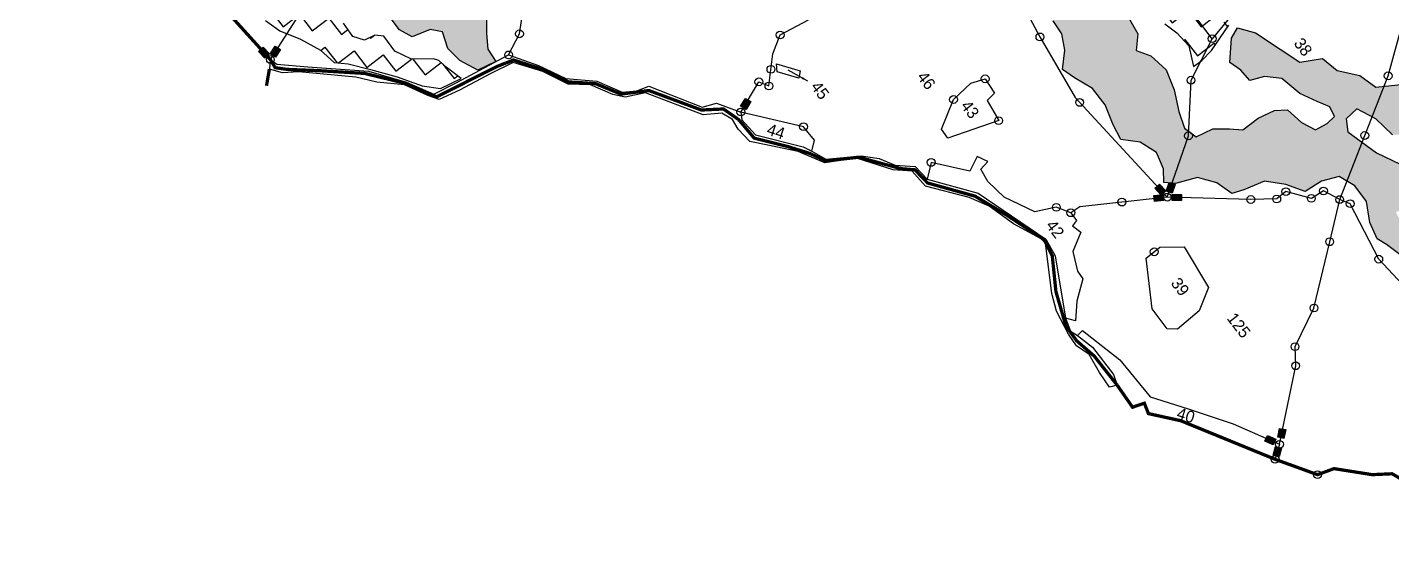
# Model space of a CAD drawing. Header units: metres. Extents: x 301302 to 305413, y 1949275 to 1952168.
# Drawn here: x 301410 to 303532, y 1949897 to 1950699 of the extents above; entities that cross this region are included whole.
import ezdxf

# ---------------------------------------------------------------- set-up
doc = ezdxf.new("R2010")
doc.units = ezdxf.units.M
doc.header["$MEASUREMENT"] = 0
doc.linetypes.add('DASHDOT', pattern=[1, 0.5, -0.25, 0, -0.25])
doc.linetypes.add('DIVIDE', pattern=[1.25, 0.5, -0.25, 0, -0.25, 0, -0.25])
for name, color, linetype in [('OFF', 1, 'Continuous'), ('POLY_HATCH', 12, 'Continuous'), ('POLY_PARCEL', 6, 'Continuous'), ('POLY_WATER', 4, 'Continuous'), ('SYM_ARROW', 1, 'Continuous'), ('SYM_STONE', 1, 'Continuous'), ('TEXT_PARCEL', 7, 'Continuous'), ('V_BOUND_LINE', 7, 'Continuous'), ('V_BOUND_STREAM_LINE', 7, 'DASHDOT'), ('V_DIVIDE_LINE', 7, 'DIVIDE')]:
    doc.layers.add(name, color=color, linetype=linetype)
doc.styles.get("Standard").update_dxf_attribs({"font": 'arial.ttf'})
doc.styles.add('TEXT_MAP', font='')
doc.styles.get('TEXT_MAP').set_extended_font_data('Kruti Dev 050')
doc.dimstyles.get("Standard").update_dxf_attribs({"dimtxt": 0.18, "dimasz": 0.18, "dimexe": 0.18, "dimexo": 0.0625, "dimgap": 0.09, "dimtad": 0, "dimtih": 1, "dimtoh": 1, "dimdec": 4, "dimzin": 0, "dimdsep": 46, "dimtxsty": 'Standard', "dimcen": 0.09, "dimadec": 0, "dimazin": 0, "dimtfac": 1, "dimtdec": 4, "dimtofl": 0, "dimtmove": 0, "dimatfit": 3, "dimfxl": 1, "dimtolj": 1, "dimtzin": 0, "dimarcsym": 0})
pattern_1 = [(307.6682, (300771.237, 1951408.114), (45.29126, -5.8275), [32.28976, -32.28976]), (37.6682, (300790.97, 1951382.555), (5.8275, 45.29126), [32.28976, -32.28976])]

# ---------------------------------------------------------------- blocks, each defined once
blk = doc.blocks.new('STONE')
blk.add_circle((0, 0), 0.851)
blk = doc.blocks.new('STONESQUAREFILLED')
blk.add_hatch(color=256).paths.add_polyline_path([(0.7, -0.48), (0.7, 0.48), (-0.7, 0.48), (-0.7, -0.48)])
blk.add_lwpolyline([(-0.7, 0.48), (0.7, 0.48), (0.7, -0.48), (-0.7, -0.48)], close=True)
blk = doc.blocks.new('TEXTARROW')
blk.add_leader([(0.04, -0.01), (8.68, -0.01)], dimstyle='Standard', override={"dimtxt": 2.5, "dimasz": 2.5, "dimexe": 1.25, "dimexo": 0.625, "dimgap": 0.625, "dimtad": 1, "dimtih": 0, "dimtoh": 0, "dimzin": 8, "dimcen": 2.5, "dimtofl": 1})

msp = doc.modelspace()

# ---------------------------------------------------------------- hatches: boundary and pattern name
at = {"layer": 'POLY_HATCH'}
h = msp.add_hatch(dxfattribs=at)
h.set_pattern_fill('ZIGZAG', color=256, scale=10.170004, angle=-52.3318, style=0)
h.set_pattern_definition(pattern_1)
h.paths.add_polyline_path([(302496.6, 1951060.1), (302520.9, 1951032.5), (302537.6, 1951003.8), (302564.3, 1950999.7), (302593.9, 1951002.6), (302618.2, 1950990.7), (302637.8, 1950963), (302657.9, 1950961.1), (302687.5, 1950968.8), (302708.9, 1950960.6), (302726.9, 1950942.6), (302738.6, 1950948.6), (302762.4, 1950970), (302791.9, 1950982.5), (302817.5, 1950970.3), (302837.6, 1950962.3), (302855.5, 1950969.5), (302879.2, 1950984.8), (302907.4, 1950992.7), (302931.2, 1950976.7), (302951.4, 1950954.4), (302978.4, 1950957.7), (303001.2, 1950944.6), (303019.6, 1950918.4), (303037.3, 1950897.7), (303058.7, 1950889.5), (303079.6, 1950877.3), (303087.4, 1950858.6), (303090, 1950831.1), (303089.5, 1950816.9), (303104.2, 1950809.5), (303123.4, 1950794.8), (303143.3, 1950769.8), (303153.5, 1950743.3), (303159, 1950701.1), (303179, 1950704), (303197.7, 1950690), (303216.2, 1950670), (303223.6, 1950637.7), (303236.3, 1950647), (303251.3, 1950662.7), (303278.1, 1950702.2), (303247, 1950721.9), (303221.3, 1950742.6), (303211.2, 1950785.5), (303186.6, 1950815.4), (303163.6, 1950839.2), (303161.2, 1950878.9), (303144.3, 1950905.4), (303113.5, 1950927.3), (303085.7, 1950949.4), (303059.5, 1950980), (303022.6, 1950995.2), (302990.3, 1951013.9), (302967.1, 1951040.6), (302937.7, 1951055.4), (302902.1, 1951057.1), (302867.2, 1951056.4), (302836.6, 1951066.1), (302807.9, 1951072.2), (302774.7, 1951061.4), (302742.4, 1951030.9), (302707.6, 1951030.1), (302674.4, 1951037.9), (302646.3, 1951057.8), (302612.7, 1951067.3), (302584.4, 1951067.5), (302571.8, 1951081.9), (302545.6, 1951099.1), (302511.9, 1951098.3), (302481.9, 1951090), (302486.8, 1951109.6), (302524.2, 1951121.6), (302555.8, 1951133.1), (302560.9, 1951151), (302551.2, 1951178.9), (302532.6, 1951201), (302510.4, 1951203.9), (302494.4, 1951214.6), (302492, 1951231.7), (302476.1, 1951266.2), (302449.4, 1951297.4), (302425.6, 1951319.6), (302417.1, 1951352.6), (302392.1, 1951383), (302365.4, 1951400.9), (302345, 1951413.4), (302333.9, 1951439.2), (302313.1, 1951466.8), (302290.6, 1951476.6), (302254.3, 1951468.6), (302222.6, 1951451.8), (302200.2, 1951466.9), (302179, 1951491), (302146.2, 1951493), (302126.1, 1951517), (302104.8, 1951536), (302076.3, 1951548.3), (302050.5, 1951573.1), (302069.4, 1951589.2), (302068.9, 1951603.7), (302050.9, 1951634.4), (302023.4, 1951650.7), (301991.1, 1951656), (301979.9, 1951685.9), (301956.9, 1951723), (301920.2, 1951744.5), (301884.1, 1951742.8), (301847.7, 1951729.6), (301812.8, 1951719.6), (301775.2, 1951723.9), (301743.9, 1951714.6), (301711.1, 1951694), (301671.6, 1951692.7), (301646.3, 1951685), (301607.9, 1951651.7), (301561.2, 1951598.7), (301518.4, 1951540.6), (301479.6, 1951486.5), (301477.2, 1951449.2), (301483.3, 1951415.4), (301471.3, 1951385.1), (301471.3, 1951353.8), (301451.7, 1951322.8), (301435.6, 1951278), (301429.3, 1951237.7), (301414, 1951199.7), (301410.3, 1951166.6), (301429.9, 1951129.9), (301452.4, 1951106.7), (301468.8, 1951094.2), (301461.5, 1951064.4), (301468.2, 1951031.1), (301489.2, 1951004.7), (301513.6, 1950983), (301525.8, 1950951.9), (301547.3, 1950920.8), (301571, 1950902.6), (301589.5, 1950888.7), (301605.3, 1950854.2), (301629.8, 1950832.5), (301651.7, 1950814), (301666.5, 1950789), (301690.5, 1950759.8), (301717.6, 1950754.6), (301738.7, 1950742.6), (301756.8, 1950717.1), (301780.7, 1950709.3), (301803, 1950693.2), (301834.9, 1950680.3), (301866.3, 1950663), (301887.6, 1950644), (301909.3, 1950641.8), (301944.1, 1950633.2), (301985.4, 1950621.5), (302024.2, 1950607.8), (302052.6, 1950603.6), (302084.7, 1950619.3), (302061.7, 1950637), (302050.1, 1950647.3), (302041.6, 1950649.8), (302007.6, 1950649.4), (301981.9, 1950661.6), (301964.5, 1950684.9), (301950.5, 1950686.7), (301934.5, 1950678.6), (301916.2, 1950684.4), (301901.9, 1950705.3), (301885, 1950717), (301862.4, 1950720.6), (301848.5, 1950734.6), (301842.3, 1950760.5), (301834.6, 1950763.6), (301819.5, 1950757.4), (301796.8, 1950761), (301779.5, 1950779.5), (301762.4, 1950779), (301737.5, 1950780.9), (301723.4, 1950798.4), (301710.5, 1950829.9), (301695.5, 1950845.5), (301672, 1950853.3), (301660.4, 1950873.8), (301657.6, 1950910.9), (301644.2, 1950922.8), (301621.6, 1950926.4), (301601.9, 1950937.1), (301585.4, 1950962.4), (301575.8, 1950999), (301555.5, 1951010.4), (301540.4, 1951030.7), (301531.3, 1951060.5), (301536.1, 1951081.6), (301567.3, 1951102.7), (301567.4, 1951119), (301545.6, 1951124.6), (301520.8, 1951137.3), (301507.7, 1951162.8), (301511.6, 1951188.1), (301527.4, 1951210.6), (301520.1, 1951222.4), (301506.3, 1951236.4), (301498.2, 1951258.5), (301503.5, 1951278.9), (301524.8, 1951291.1), (301546.2, 1951298.6), (301543.1, 1951306.4), (301523.6, 1951318.5), (301520.1, 1951339.3), (301531.5, 1951364.4), (301552.1, 1951397.7), (301547.2, 1951412.7), (301532.2, 1951428.2), (301527.3, 1951454), (301540.3, 1951470.7), (301556.8, 1951482.8), (301557.7, 1951505.8), (301564.7, 1951533.5), (301587.8, 1951549.5), (301617.9, 1951556.5), (301617.5, 1951568.8), (301620, 1951588.2), (301637.4, 1951613.1), (301666.6, 1951633.8), (301697.8, 1951633.2), (301708.8, 1951639.9), (301728.7, 1951657.1), (301755, 1951665.9), (301777.1, 1951658.3), (301801, 1951637.5), (301810.5, 1951643.1), (301832.5, 1951660.6), (301861.9, 1951667), (301883.9, 1951653.3), (301913, 1951625.8), (301925.3, 1951610.6), (301950.8, 1951608), (301973.4, 1951598.2), (301985.9, 1951573.5), (301988.5, 1951541.2), (302011.5, 1951529.4), (302030, 1951509.3), (302047, 1951499), (302063.2, 1951492.8), (302069.7, 1951474.3), (302082.1, 1951454.3), (302095.8, 1951449.8), (302117, 1951455.9), (302138.3, 1951447.7), (302159.9, 1951425.2), (302183.3, 1951411.3), (302209.1, 1951416.2), (302235.3, 1951414.1), (302254.8, 1951396), (302272.7, 1951371.9), (302287.3, 1951358.4), (302311, 1951362.9), (302331.7, 1951349.3), (302353.3, 1951326.8), (302370.2, 1951288.6), (302393.1, 1951276.8), (302420, 1951258.3), (302431.5, 1951236.5), (302431.7, 1951211.9), (302432.9, 1951189.4), (302451.5, 1951180.2), (302464.4, 1951164.2), (302467.7, 1951148.1), (302461.1, 1951127.9), (302434.7, 1951097.3), (302443.6, 1951086.7), (302468.8, 1951076.6)])
h = msp.add_hatch(dxfattribs=at)
h.set_pattern_fill('ZIGZAG', color=256, scale=10.170004, angle=-52.3318, style=0)
h.set_pattern_definition(pattern_1)
h.paths.add_polyline_path([(302110.7, 1950632.1), (302082.7, 1950647.2), (302064.1, 1950665.9), (302055.8, 1950691.5), (302036.6, 1950695.3), (302008.6, 1950684), (301988.9, 1950694.7), (301969.7, 1950720.3), (301956, 1950740.4), (301942.7, 1950742.8), (301915, 1950728), (301887.7, 1950737.7), (301863.8, 1950758.4), (301846, 1950783.9), (301826.3, 1950794.6), (301797.6, 1950793.5), (301765.7, 1950804.4), (301733.1, 1950825.7), (301710.5, 1950861.9), (301695.4, 1950897.8), (301694.1, 1950925.2), (301693.2, 1950944.4), (301680.2, 1950949.4), (301656.2, 1950947.1), (301632.8, 1950950.1), (301610.7, 1950979.5), (301594.6, 1951018.3), (301583.8, 1951061.2), (301577.8, 1951099.3), (301591.6, 1951122.7), (301606.4, 1951137.1), (301602.4, 1951153.9), (301589.8, 1951166.5), (301573, 1951195.1), (301559.4, 1951221.4), (301561, 1951249.7), (301579.3, 1951281.4), (301593, 1951303.4), (301594.5, 1951314.8), (301576.8, 1951330.6), (301566, 1951357.9), (301571.9, 1951393.1), (301588.3, 1951425.7), (301587.5, 1951461.8), (301593.6, 1951493.7), (301606.2, 1951523.3), (301620.6, 1951539.8), (301640.2, 1951533.9), (301662.5, 1951516.7), (301678.4, 1951514), (301677.7, 1951529.7), (301670.4, 1951552.4), (301671.1, 1951578.8), (301690.8, 1951605.5), (301730.9, 1951621.4), (301770.7, 1951619), (301797.7, 1951611.4), (301813, 1951598.6), (301808.4, 1951578.8), (301810.7, 1951559.4), (301801, 1951536.9), (301799.2, 1951522.8), (301814.4, 1951519.5), (301830.9, 1951547.3), (301853.4, 1951590.6), (301890, 1951604.9), (301923.7, 1951597.9), (301955.7, 1951571.3), (301975.5, 1951535.4), (301982, 1951501.3), (302015.7, 1951488.1), (302048.6, 1951463.4), (302071.5, 1951429.9), (302081.3, 1951400.7), (302106.6, 1951401.5), (302139.4, 1951392.5), (302170.4, 1951364), (302190.9, 1951369.5), (302224.3, 1951359.8), (302248.7, 1951338.3), (302259.9, 1951313.7), (302294.9, 1951311.2), (302328, 1951298.8), (302352.7, 1951269.1), (302362.9, 1951231.7), (302362.6, 1951208), (302343.7, 1951203.6), (302343.9, 1951190), (302375.7, 1951177.7), (302395.5, 1951157.5), (302395.9, 1951123.4), (302388.1, 1951093.9), (302373.2, 1951084.2), (302352.6, 1951093), (302343.4, 1951079.2), (302359.2, 1951059.5), (302364.7, 1951039.1), (302364.9, 1951019.3), (302376.8, 1951011), (302397.2, 1950990), (302415.2, 1950976.8), (302446.3, 1950980.9), (302476.1, 1950974.4), (302505.5, 1950954.3), (302528.2, 1950945.9), (302562.8, 1950956.4), (302596.1, 1950945.3), (302622.7, 1950919.4), (302639.5, 1950896.8), (302639.5, 1950880.5), (302617.1, 1950860.3), (302616.9, 1950842.6), (302635.8, 1950836.1), (302656.8, 1950830), (302676.6, 1950809.7), (302703, 1950813.8), (302724.9, 1950831.4), (302748.1, 1950842.6), (302773.5, 1950849.6), (302790.7, 1950867.1), (302794.2, 1950905.4), (302825.5, 1950926.5), (302858.7, 1950931), (302892.4, 1950917.8), (302918.2, 1950902.2), (302932.9, 1950884), (302969.9, 1950891.5), (303001.4, 1950893.5), (303030.2, 1950874.2), (303050.5, 1950847.1), (303061.4, 1950815.1), (303057.5, 1950789.7), (303068.9, 1950772.6), (303095.5, 1950757.6), (303118.1, 1950721.4), (303136.9, 1950688.4), (303134.3, 1950662.9), (303157.1, 1950654.5), (303180.8, 1950632.4), (303193.1, 1950601.5), (303200.4, 1950568), (303209.2, 1950541.7), (303227.3, 1950528.5), (303253.3, 1950540.7), (303279.2, 1950540.8), (303300.1, 1950539.4), (303324.1, 1950557.4), (303349.4, 1950569.1), (303369.3, 1950570.6), (303391.2, 1950550.8), (303412.9, 1950539.1), (303431.1, 1950549), (303442.7, 1950559.8), (303435.1, 1950575), (303415.8, 1950583.6), (303388.9, 1950596), (303360.6, 1950619.3), (303333.8, 1950622.1), (303311.2, 1950616.2), (303297, 1950632.3), (303280.1, 1950644), (303282.3, 1950681.8), (303291.9, 1950698.1), (303319.9, 1950689.9), (303358.3, 1950664.6), (303388.8, 1950644.5), (303423.7, 1950650.4), (303446.8, 1950631.8), (303482.2, 1950623.7), (303507.1, 1950605.4), (303551.1, 1950610.2), (303579.4, 1950587.4), (303613.5, 1950563.9), (303649.5, 1950537.8), (303664.4, 1950500.6), (303698.4, 1950494.4), (303717.2, 1950469.4), (303728, 1950436.2), (303747.2, 1950405.3), (303767.6, 1950366.2), (303798, 1950336.8), (303820.9, 1950298.5), (303833.5, 1950274.9), (303835.1, 1950237.6), (303849.8, 1950216.6), (303885.8, 1950217.2), (303900.7, 1950198.5), (303888.2, 1950168.8), (303872.8, 1950165.6), (303866.6, 1950180.9), (303853.9, 1950194.1), (303832, 1950204.4), (303823.3, 1950231), (303808.4, 1950264.2), (303781.2, 1950286.9), (303762.1, 1950318.9), (303734.2, 1950345), (303707.4, 1950384.4), (303673.9, 1950416.5), (303655.8, 1950415.4), (303642.4, 1950437.4), (303621.6, 1950455.7), (303598.1, 1950461.7), (303594.5, 1950488.2), (303578.3, 1950515.2), (303554.4, 1950532.1), (303532.9, 1950531.5), (303507.1, 1950556.2), (303477.3, 1950571.7), (303460.9, 1950556.4), (303463.5, 1950536.4), (303507.9, 1950503.4), (303544.5, 1950486), (303567.3, 1950442.5), (303562, 1950419.4), (303537.8, 1950411.5), (303550.4, 1950387.9), (303584.3, 1950389.9), (303616.3, 1950378.2), (303630.4, 1950356.7), (303642, 1950321.1), (303675.9, 1950300.5), (303700.5, 1950266.6), (303714.2, 1950224.3), (303746.9, 1950209.1), (303770.4, 1950175.4), (303788, 1950132), (303816.9, 1950136.3), (303845.9, 1950118.1), (303856.5, 1950087.8), (303839.4, 1950068), (303835.7, 1950043), (303853.6, 1950029.7), (303880.2, 1950029.1), (303892.9, 1950010.7), (303901.3, 1949976.6), (303906.6, 1949950.5), (303912.1, 1949957.3), (303914.8, 1949978.3), (303924.2, 1950006.7), (303945.7, 1950020.7), (303973.3, 1950028.1), (303996.7, 1950021), (304021, 1950039.3), (304050.3, 1950051.2), (304077.5, 1950073.7), (304109.6, 1950084.6), (304136.9, 1950076.4), (304151.9, 1950093.6), (304163.5, 1950116.4), (304199.4, 1950117), (304223.2, 1950117.4), (304244.2, 1950109.5), (304269.7, 1950118.3), (304304.5, 1950141.6), (304336.6, 1950157.7), (304346, 1950154.2), (304354.6, 1950130.5), (304341.2, 1950129.9), (304320.3, 1950133.8), (304295.8, 1950123.6), (304286, 1950110.4), (304267.3, 1950104.7), (304241.8, 1950099.9), (304214.6, 1950090.7), (304193.2, 1950068.6), (304194, 1950047.1), (304195.2, 1950020.8), (304191.7, 1950002.2), (304183.7, 1949998.6), (304172.3, 1950008.8), (304153.1, 1950013), (304126.3, 1950011.2), (304096.6, 1950023.7), (304070, 1950019.1), (304039.4, 1950006.2), (304002.3, 1949983.3), (303973, 1949980.7), (303940.1, 1949977.4), (303925.7, 1949972.9), (303917.9, 1949953), (303909.7, 1949943.1), (303896, 1949953.6), (303860, 1949979.6), (303814.5, 1950017.9), (303797.4, 1950060.7), (303769.9, 1950094.4), (303732.8, 1950112.5), (303717.1, 1950148.1), (303690.1, 1950181.1), (303653.1, 1950195.1), (303635.3, 1950232.2), (303606, 1950261.5), (303570.7, 1950284), (303560.1, 1950314.3), (303548.1, 1950342.5), (303523.2, 1950360.7), (303508.7, 1950369.6), (303497.5, 1950395.3), (303492.4, 1950427.8), (303474.1, 1950452.2), (303450, 1950466.9), (303422.4, 1950459.5), (303397.2, 1950443.6), (303366.8, 1950454.5), (303333.8, 1950459.3), (303301.4, 1950446.2), (303282.8, 1950440.5), (303259.4, 1950456.8), (303229.8, 1950465.3), (303195.6, 1950455.8), (303177.3, 1950457.6), (303177, 1950478.5), (303165.9, 1950504.2), (303140.7, 1950520.2), (303110.5, 1950524.1), (303098.4, 1950547.1), (303086.2, 1950578.2), (303066.3, 1950603.4), (303038.3, 1950620.3), (303019.7, 1950633.1), (303023.6, 1950663.3), (303018.7, 1950688.8), (303005, 1950708.6), (302973, 1950725.4), (302967.8, 1950747.5), (302964.8, 1950778.6), (302947.9, 1950805.1), (302927.5, 1950821.6), (302897.4, 1950817.4), (302865.9, 1950824.4), (302839.6, 1950813.9), (302811.8, 1950790.9), (302783, 1950787.6), (302751.1, 1950777.9), (302727.7, 1950762.4), (302724.9, 1950736.1), (302715.3, 1950733.3), (302697.4, 1950742.5), (302668.3, 1950746.3), (302640.5, 1950723.3), (302625.4, 1950718.3), (302618, 1950741.8), (302610.8, 1950771.7), (302587.6, 1950794.4), (302562.4, 1950795.9), (302539.7, 1950804.6), (302526.6, 1950828.9), (302504.8, 1950848.5), (302475.9, 1950857.4), (302450.1, 1950859.6), (302433, 1950889), (302405, 1950910), (302381.1, 1950917.8), (302356.7, 1950916.9), (302344.6, 1950939.8), (302327.9, 1950963.4), (302301.5, 1950978.4), (302278.4, 1950983.7), (302267.8, 1951008.8), (302268.4, 1951036.5), (302284.1, 1951055.4), (302291.8, 1951083.3), (302284.8, 1951101), (302293.3, 1951122.5), (302299.2, 1951150.1), (302287, 1951173.1), (302278.9, 1951200.2), (302268.2, 1951229.4), (302251.2, 1951254.7), (302232.5, 1951249), (302211.4, 1951233.3), (302198.8, 1951234.3), (302190.9, 1951254.4), (302177.6, 1951281.6), (302157.2, 1951294.1), (302132.7, 1951292.1), (302110.9, 1951294.3), (302097.3, 1951314), (302074.7, 1951327.9), (302044.1, 1951328.4), (302005.9, 1951324.1), (301997.1, 1951336.2), (301991.9, 1951359.5), (301977.4, 1951390.9), (301948.9, 1951416.6), (301934.3, 1951416.1), (301918.9, 1951431.4), (301899.7, 1951439.7), (301877.7, 1951430.4), (301862.8, 1951445.1), (301838.6, 1951473.1), (301811.1, 1951493.4), (301778.4, 1951491.3), (301761.1, 1951514.4), (301737.6, 1951529.6), (301713.6, 1951522.8), (301701.7, 1951502.9), (301693.8, 1951476.8), (301673.9, 1951439.4), (301656.1, 1951422), (301644.2, 1951406.2), (301650.4, 1951400.2), (301669.7, 1951402.3), (301684.5, 1951395.7), (301683.5, 1951383.1), (301668.2, 1951358.5), (301656.1, 1951332.2), (301668.3, 1951305.2), (301682.1, 1951281.4), (301673.1, 1951265.8), (301660.6, 1951236.1), (301667.9, 1951207.4), (301683.6, 1951175.8), (301721, 1951156), (301732.9, 1951135.9), (301739.1, 1951094), (301754.2, 1951053.8), (301780.7, 1951025.5), (301791, 1951015.5), (301808.6, 1951013.2), (301820.3, 1951000.1), (301825.8, 1950971), (301837.7, 1950932.4), (301857.6, 1950907.3), (301879.2, 1950890.6), (301898.3, 1950867.8), (301917, 1950869.5), (301936, 1950877.4), (301945.6, 1950857.7), (301965.1, 1950829.1), (301990.8, 1950812.5), (302016.7, 1950811.4), (302047.2, 1950809.8), (302055, 1950803), (302057, 1950782.5), (302067.9, 1950754.4), (302087.5, 1950736.3), (302110.5, 1950739.1), (302120.8, 1950738.3), (302127.7, 1950728.8), (302124.2, 1950710.7), (302124.4, 1950689.2), (302126.4, 1950664.7), (302138.5, 1950645.7)])

# ---------------------------------------------------------------- linework, layer by layer
at = {"layer": 'OFF'}
for points in [[(301788.1, 1950648.6), (301786.7, 1950633.8)], [(303104.6, 1950142.3), (303092.8, 1950138.8)]]:
    msp.add_lwpolyline(points, dxfattribs=at)
at = {"layer": 'POLY_HATCH'}
for points in [[(303118.1, 1950721.4), (303136.9, 1950688.4), (303134.3, 1950662.9), (303157.1, 1950654.5), (303180.8, 1950632.4), (303193.1, 1950601.5), (303200.4, 1950568), (303209.2, 1950541.7), (303227.3, 1950528.5), (303253.3, 1950540.7), (303279.2, 1950540.8), (303300.1, 1950539.4), (303324.1, 1950557.4), (303349.4, 1950569.1), (303369.3, 1950570.6), (303391.2, 1950550.8), (303412.9, 1950539.1), (303431.1, 1950549), (303442.7, 1950559.8), (303435.1, 1950575), (303415.8, 1950583.6), (303388.9, 1950596), (303360.6, 1950619.3), (303333.8, 1950622.1), (303311.2, 1950616.2), (303297, 1950632.3), (303280.1, 1950644), (303282.3, 1950681.8), (303291.9, 1950698.1), (303319.9, 1950689.9), (303358.3, 1950664.6), (303388.8, 1950644.5), (303423.7, 1950650.4), (303446.8, 1950631.8), (303482.2, 1950623.7), (303507.1, 1950605.4), (303551.1, 1950610.2)], [(301780.7, 1950709.3), (301803, 1950693.2), (301834.9, 1950680.3), (301866.3, 1950663), (301887.6, 1950644), (301909.3, 1950641.8), (301944.1, 1950633.2), (301985.4, 1950621.5), (302024.2, 1950607.8), (302052.6, 1950603.6), (302084.7, 1950619.3), (302061.7, 1950637), (302050.1, 1950647.3), (302041.6, 1950649.8), (302007.6, 1950649.4), (301981.9, 1950661.6), (301964.5, 1950684.9), (301950.5, 1950686.7), (301934.5, 1950678.6), (301916.2, 1950684.4), (301901.9, 1950705.3)], [(302124.2, 1950710.7), (302124.4, 1950689.2), (302126.4, 1950664.7), (302138.5, 1950645.7), (302110.7, 1950632.1), (302110.7, 1950632.1), (302082.7, 1950647.2), (302064.1, 1950665.9), (302055.8, 1950691.5), (302036.6, 1950695.3), (302008.6, 1950684), (301988.9, 1950694.7), (301969.7, 1950720.3)], [(303548.1, 1950342.5), (303523.2, 1950360.7), (303508.7, 1950369.6), (303497.5, 1950395.3), (303492.4, 1950427.8), (303474.1, 1950452.2), (303450, 1950466.9), (303422.4, 1950459.5), (303397.2, 1950443.6), (303366.8, 1950454.5), (303333.8, 1950459.3), (303301.4, 1950446.2), (303282.8, 1950440.5), (303259.4, 1950456.8), (303229.8, 1950465.3), (303195.6, 1950455.8), (303177.3, 1950457.6), (303177, 1950478.5), (303165.9, 1950504.2), (303140.7, 1950520.2), (303110.5, 1950524.1), (303098.4, 1950547.1), (303086.2, 1950578.2), (303066.3, 1950603.4), (303038.3, 1950620.3), (303019.7, 1950633.1), (303023.6, 1950663.3), (303018.7, 1950688.8), (303005, 1950708.6)], [(303179, 1950704), (303197.7, 1950690), (303216.2, 1950670), (303223.6, 1950637.7), (303236.3, 1950647), (303251.3, 1950662.7), (303278.1, 1950702.2)], [(303532.9, 1950531.5), (303507.1, 1950556.2), (303477.3, 1950571.7), (303460.9, 1950556.4), (303463.5, 1950536.4), (303507.9, 1950503.4), (303544.5, 1950486)]]:
    msp.add_lwpolyline(points, dxfattribs=at)
at = {"layer": 'POLY_PARCEL'}
for points in [[(302158.6, 1950655.8), (302175.5, 1950688.6), (302178.5, 1950709), (302172.7, 1950840.2), (302162.3, 1950914.8), (302159.9, 1950919.2)], [(303252.5, 1950681), (303227.2, 1950714.3), (303259.2, 1950726.7), (303303.1, 1950782.2), (303271.1, 1950843.1), (303243.6, 1950868.8), (303240.9, 1950891.7), (303267.9, 1950914.8), (303279.9, 1950908.8)], [(301939.8, 1950885.9), (301788.1, 1950648.6)], [(303364.4, 1950802.5), (303361.3, 1950785.1), (303276.9, 1950710.2), (303252.5, 1950681)], [(302931.7, 1950783.2), (302984.6, 1950683.8), (303039.4, 1950589.4), (303182.7, 1950434.6)], [(303450.7, 1950430.8), (303526, 1950623.2), (303561, 1950750.5)], [(302519.6, 1950566.9), (302547.7, 1950613.9), (302563.3, 1950607.5), (302569.3, 1950657.7), (302580.7, 1950686.8), (302624.8, 1950710.3)], [(303182.7, 1950434.6), (303215.6, 1950529.9), (303219.5, 1950616.5), (303252.5, 1950681)], [(302630, 1950506), (302634.4, 1950523.3), (302617, 1950544.1), (302519.6, 1950566.9)], [(303032.7, 1950410.3), (303010.1, 1950418.8), (302976.6, 1950411.5), (302928.9, 1950434.4), (302903.7, 1950459.1), (302892.7, 1950478.1), (302903.5, 1950490.2), (302887.3, 1950497.9), (302875.6, 1950475.2), (302815.5, 1950488.6), (302809.1, 1950462.8)], [(303182.7, 1950434.6), (303046.5, 1950419.7), (303032.7, 1950410.3)], [(303450.7, 1950430.8), (303425.4, 1950444.2), (303406.6, 1950432.7), (303367, 1950443.1), (303352.8, 1950431.8), (303312.5, 1950431), (303182.7, 1950434.6)], [(303357, 1950050.2), (303382.3, 1950172.3), (303381.2, 1950202.1), (303410.7, 1950262.1), (303435.1, 1950365.2), (303450.7, 1950430.8)], [(303554.8, 1950291.6), (303511.4, 1950338.1), (303467, 1950424.4), (303450.7, 1950430.8)], [(303032.7, 1950410.3), (303041.4, 1950398), (303035.2, 1950390), (303048.4, 1950379.9), (303035.7, 1950349.9), (303043, 1950319.7), (303051.2, 1950307.5), (303042.1, 1950272.9), (303040, 1950242), (303024.2, 1950246.1)], [(303042.8, 1950219.3), (303050.6, 1950227.1), (303108.9, 1950181.5), (303156, 1950124.2), (303213.6, 1950105.6), (303284.9, 1950082), (303357, 1950050.2)], [(303357, 1950050.2), (303350.3, 1950026.8)]]:
    msp.add_lwpolyline(points, dxfattribs=at)
for points in [[(302574.9, 1950641.7), (302611.8, 1950631.1), (302609.9, 1950619.7), (302576.2, 1950629.7)], [(302920.5, 1950553.6), (302841.2, 1950526.2), (302831.8, 1950540.4), (302850.3, 1950586.4), (302877.2, 1950611.7), (302899.5, 1950618.6), (302913.8, 1950596.3), (302902.6, 1950584.7)], [(303209.1, 1950357.4), (303246.7, 1950294.2), (303232.3, 1950257.5), (303198.7, 1950229.2), (303182.4, 1950229.5), (303159, 1950261.1), (303149.8, 1950339.8), (303171.2, 1950356.7)]]:
    msp.add_lwpolyline(points, close=True, dxfattribs=at)
at = {"layer": 'POLY_WATER'}
for points in [[(303092.8, 1950138.8), (303077.4, 1950161.8), (303061, 1950189.9), (303041.7, 1950203.1), (303029.1, 1950221.4), (303010.6, 1950257.1), (303003.2, 1950284.8), (302993.2, 1950363.1), (302986.7, 1950369.6), (302943.6, 1950392.9), (302905.9, 1950420.8), (302874.6, 1950434.1), (302806.8, 1950451.9), (302785.8, 1950475), (302756.3, 1950476.8), (302699.7, 1950495.4), (302650.3, 1950487.8), (302608.6, 1950505.5), (302561.5, 1950515.6), (302533.5, 1950520.9), (302515.3, 1950540.3), (302506.9, 1950555.4), (302490.2, 1950565.2), (302461.2, 1950562.6), (302371.2, 1950596.9), (302340, 1950590.3), (302320.8, 1950594.1), (302285.8, 1950609.3), (302251.2, 1950610.1), (302211.7, 1950630.2), (302165.8, 1950644.2), (302130.9, 1950626.7), (302082.3, 1950600.9), (302050.7, 1950586.3), (302033.2, 1950592.6), (301997, 1950609.3), (301953.8, 1950613.5), (301921.1, 1950621.1), (301831.9, 1950629.6), (301807, 1950627.9), (301786.7, 1950633.8)], [(301788.1, 1950648.6), (301798.5, 1950641.6), (301846.7, 1950637.4), (301940.7, 1950630.7), (302000.1, 1950613.6), (302042.6, 1950594.9), (302077.3, 1950612.3), (302158.6, 1950655.8)], [(302158.6, 1950655.8), (302205.1, 1950639.5), (302247.5, 1950619.1), (302296, 1950614.8), (302335.4, 1950597.8), (302357.8, 1950599.9), (302376.6, 1950607.3), (302459.5, 1950574.3), (302481.8, 1950580.8), (302519.6, 1950566.9)], [(302519.6, 1950566.9), (302521.4, 1950554.6), (302542.5, 1950531.4), (302616.6, 1950512.6), (302630, 1950506)], [(302630, 1950506), (302651.6, 1950493.8), (302706.8, 1950498.9), (302734.5, 1950494.6), (302759.7, 1950484.2), (302790.8, 1950482.2), (302809.1, 1950462.8)], [(302809.1, 1950462.8), (302888.4, 1950441), (302993.9, 1950369.4), (303008.5, 1950343.5), (303024.2, 1950246.1)], [(303024.2, 1950246.1), (303032.4, 1950226.3), (303042.8, 1950219.3)], [(303042.8, 1950219.3), (303066.4, 1950201.2), (303099.1, 1950158.6), (303104.6, 1950142.3)]]:
    msp.add_lwpolyline(points, dxfattribs=at)
at = {"layer": 'V_BOUND_LINE', "const_width": 5.09}
for points in [[(301788.1, 1950648.6), (301547.7, 1950914.5)], [(303350.3, 1950026.8), (303203.6, 1950086.8), (303153.3, 1950097.9), (303147, 1950114.1), (303128.6, 1950107.8), (303104.6, 1950142.3)], [(303927.3, 1949921), (303918.6, 1949899.9), (303850.7, 1949913.4), (303803.4, 1949912.2), (303692.5, 1949972.5), (303627.8, 1949949.2), (303532.1, 1950004.3), (303501.3, 1950002.9), (303441.8, 1950012.3), (303416.2, 1950002.9), (303350.3, 1950026.8)]]:
    msp.add_lwpolyline(points, dxfattribs=at)
at = {"layer": 'V_BOUND_STREAM_LINE', "ltscale": 10, "const_width": 5.09}
msp.add_lwpolyline([(301788.1, 1950648.6), (301795.8, 1950635.9), (301814.2, 1950633.3), (301863.8, 1950631.3), (301935, 1950627), (301998.7, 1950611.5), (302046.8, 1950590.6), (302140.7, 1950637.9), (302166.2, 1950647.9), (302214.3, 1950632.4), (302252, 1950613.8), (302293.8, 1950611.1), (302333, 1950594.9), (302376.8, 1950600.4), (302458.2, 1950570.1), (302492.6, 1950571.7), (302516.3, 1950555.1), (302540.4, 1950526.4), (302592.3, 1950513.4), (302626.8, 1950502.6), (302651.6, 1950491), (302703.1, 1950496.7), (302742.7, 1950485.8), (302769.3, 1950478.8), (302790.3, 1950477.1), (302810, 1950456.6), (302883.8, 1950436.1), (302932.7, 1950406.7), (302991.4, 1950368.3), (303003.8, 1950343.4), (303009.5, 1950287.7), (303025, 1950234.2), (303041.6, 1950211.3), (303069.1, 1950187.3), (303104.6, 1950142.3)], dxfattribs=at)
at = {"layer": 'V_DIVIDE_LINE', "ltscale": 10, "const_width": 5.09}
msp.add_lwpolyline([(301782.2, 1950607.8), (301786.7, 1950633.8)], dxfattribs=at)

# ---------------------------------------------------------------- block references
at = {"layer": 'SYM_ARROW', "xscale": 4.068001747218001, "yscale": 4.068001747218001, "zscale": 4.068001747218001, "rotation": 151.2357469889633}
msp.add_blockref('TEXTARROW', (302624.1, 1950614.9), dxfattribs=at)
at = {"layer": 'SYM_STONE'}
for name, p, xscale, yscale, zscale, rotation in [('STONE', (302175.5, 1950688.6), 7.119003057631502, 7.119003057631502, 7.119003057631502, 307.6681860619397), ('STONE', (302580.7, 1950686.8), 7.119003057631502, 7.119003057631502, 7.119003057631502, 307.6681860619397), ('STONE', (302984.6, 1950683.8), 7.119003057631502, 7.119003057631502, 7.119003057631502, 307.6681860619397), ('STONE', (303252.5, 1950681), 7.119003057631502, 7.119003057631502, 7.119003057631502, 307.6681860619397), ('STONESQUAREFILLED', (301778.4, 1950659.3), 10.170004368045, 10.170004368045, 10.170004368045, 312.1209312690262), ('STONE', (301788.1, 1950648.6), 7.119003057631502, 7.119003057631502, 7.119003057631502, 307.6681860619397), ('STONESQUAREFILLED', (301796, 1950660.9), 10.170004368045, 10.170004368045, 10.170004368045, 237.3727839639932), ('STONE', (302158.6, 1950655.8), 7.119003057631502, 7.119003057631502, 7.119003057631502, 307.6681860619397), ('STONE', (302566.4, 1950633.5), 7.119003057631502, 7.119003057631502, 7.119003057631502, 307.6681860619397), ('STONE', (302547.7, 1950613.9), 7.119003057631502, 7.119003057631502, 7.119003057631502, 307.6681860619397), ('STONE', (302563.3, 1950607.5), 7.119003057631502, 7.119003057631502, 7.119003057631502, 307.6681860619397), ('STONE', (302899.5, 1950618.6), 7.119003057631502, 7.119003057631502, 7.119003057631502, 307.6681860619397), ('STONE', (303219.5, 1950616.5), 7.119003057631502, 7.119003057631502, 7.119003057631502, 307.6681860619397), ('STONE', (303526, 1950623.2), 7.119003057631502, 7.119003057631502, 7.119003057631502, 307.6681860619397), ('STONE', (302850.3, 1950586.4), 7.119003057631502, 7.119003057631502, 7.119003057631502, 307.6681860619397), ('STONE', (302519.6, 1950566.9), 7.119003057631502, 7.119003057631502, 7.119003057631502, 307.6681860619397), ('STONESQUAREFILLED', (302527.2, 1950579.6), 10.170004368045, 10.170004368045, 10.170004368045, 239.1803085165037), ('STONE', (303046.3, 1950581.9), 7.119003057631502, 7.119003057631502, 7.119003057631502, 307.6681860619397), ('STONE', (302617, 1950544.1), 7.119003057631502, 7.119003057631502, 7.119003057631502, 307.6681860619397), ('STONE', (302920.5, 1950553.6), 7.119003057631502, 7.119003057631502, 7.119003057631502, 307.6681860619397), ('STONE', (303215.6, 1950529.9), 7.119003057631502, 7.119003057631502, 7.119003057631502, 307.6681860619397), ('STONE', (303489.7, 1950530.5), 7.119003057631502, 7.119003057631502, 7.119003057631502, 307.6681860619397), ('STONE', (302815.5, 1950488.6), 7.119003057631502, 7.119003057631502, 7.119003057631502, 307.6681860619397), ('STONESQUAREFILLED', (303171.8, 1950446.4), 10.170004368045, 10.170004368045, 10.170004368045, 312.8082960104887), ('STONESQUAREFILLED', (303187.7, 1950449.1), 10.170004368045, 10.170004368045, 10.170004368045, 250.9972358747555), ('STONE', (303367, 1950443.1), 7.119003057631502, 7.119003057631502, 7.119003057631502, 307.6681860619397), ('STONE', (303425.4, 1950444.2), 7.119003057631502, 7.119003057631502, 7.119003057631502, 307.6681860619397), ('STONE', (303010.1, 1950418.8), 7.119003057631502, 7.119003057631502, 7.119003057631502, 307.6681860619397), ('STONE', (303112, 1950426.9), 7.119003057631502, 7.119003057631502, 7.119003057631502, 307.6681860619397), ('STONESQUAREFILLED', (303169.5, 1950433.2), 10.170004368045, 10.170004368045, 10.170004368045, 6.253030525768788), ('STONE', (303182.7, 1950434.6), 7.119003057631502, 7.119003057631502, 7.119003057631502, 307.6681860619397), ('STONESQUAREFILLED', (303197.6, 1950434.2), 10.170004368045, 10.170004368045, 10.170004368045, 178.414005079549), ('STONE', (303312.5, 1950431), 7.119003057631502, 7.119003057631502, 7.119003057631502, 307.6681860619397), ('STONE', (303352.8, 1950431.8), 7.119003057631502, 7.119003057631502, 7.119003057631502, 307.6681860619397), ('STONE', (303406.6, 1950432.7), 7.119003057631502, 7.119003057631502, 7.119003057631502, 307.6681860619397), ('STONE', (303450.7, 1950430.8), 7.119003057631502, 7.119003057631502, 7.119003057631502, 307.6681860619397), ('STONE', (303467, 1950424.4), 7.119003057631502, 7.119003057631502, 7.119003057631502, 307.6681860619397), ('STONE', (303032.7, 1950410.3), 7.119003057631502, 7.119003057631502, 7.119003057631502, 307.6681860619397), ('STONE', (303435.1, 1950365.2), 7.119003057631502, 7.119003057631502, 7.119003057631502, 307.6681860619397), ('STONE', (303162.3, 1950349.6), 7.119003057631502, 7.119003057631502, 7.119003057631502, 307.6681860619397), ('STONE', (303511.4, 1950338.1), 7.119003057631502, 7.119003057631502, 7.119003057631502, 307.6681860619397), ('STONE', (303410.7, 1950262.1), 7.119003057631502, 7.119003057631502, 7.119003057631502, 307.6681860619397), ('STONE', (303381.2, 1950202.1), 7.119003057631502, 7.119003057631502, 7.119003057631502, 307.6681860619397), ('STONE', (303382.3, 1950172.3), 7.119003057631502, 7.119003057631502, 7.119003057631502, 307.6681860619397), ('STONESQUAREFILLED', (303342.8, 1950056.5), 10.170004368045, 10.170004368045, 10.170004368045, 336.2201827997426), ('STONESQUAREFILLED', (303360.5, 1950067), 10.170004368045, 10.170004368045, 10.170004368045, 258.308773180481), ('STONESQUAREFILLED', (303353.7, 1950038.6), 10.170004368045, 10.170004368045, 10.170004368045, 73.94042128744086), ('STONE', (303357, 1950050.2), 7.119003057631502, 7.119003057631502, 7.119003057631502, 307.6681860619397), ('STONE', (303350.3, 1950026.8), 7.119003057631502, 7.119003057631502, 7.119003057631502, 307.6681860619397), ('STONE', (303416.2, 1950002.9), 7.119003057631502, 7.119003057631502, 7.119003057631502, 307.6681860619397)]:
    msp.add_blockref(name, p, dxfattribs=dict(at, xscale=xscale, yscale=yscale, zscale=zscale, rotation=rotation))

# ---------------------------------------------------------------- texts
at = {"layer": 'TEXT_PARCEL', "style": 'TEXT_MAP'}
for s, rotation, p in [('38', 307.6682, (303378.3, 1950673.5)), ('46', 307.6682, (302792.6, 1950621.4)), ('45', 307.6682, (302627.3, 1950606)), ('43', 307.6682, (302860.5, 1950576.3)), ('44', 341.8517, (302558.5, 1950532.4)), ('42', 307.6682, (302992.8, 1950390.3)), ('39', 307.6682, (303187.1, 1950300.4)), ('125', 307.6682, (303274.2, 1950245.9)), ('40', 342.7699, (303195.8, 1950090.6))]:
    msp.add_text(s, height=18.31, rotation=rotation, dxfattribs=at).set_placement(p)

doc.saveas('drawing.dxf')
